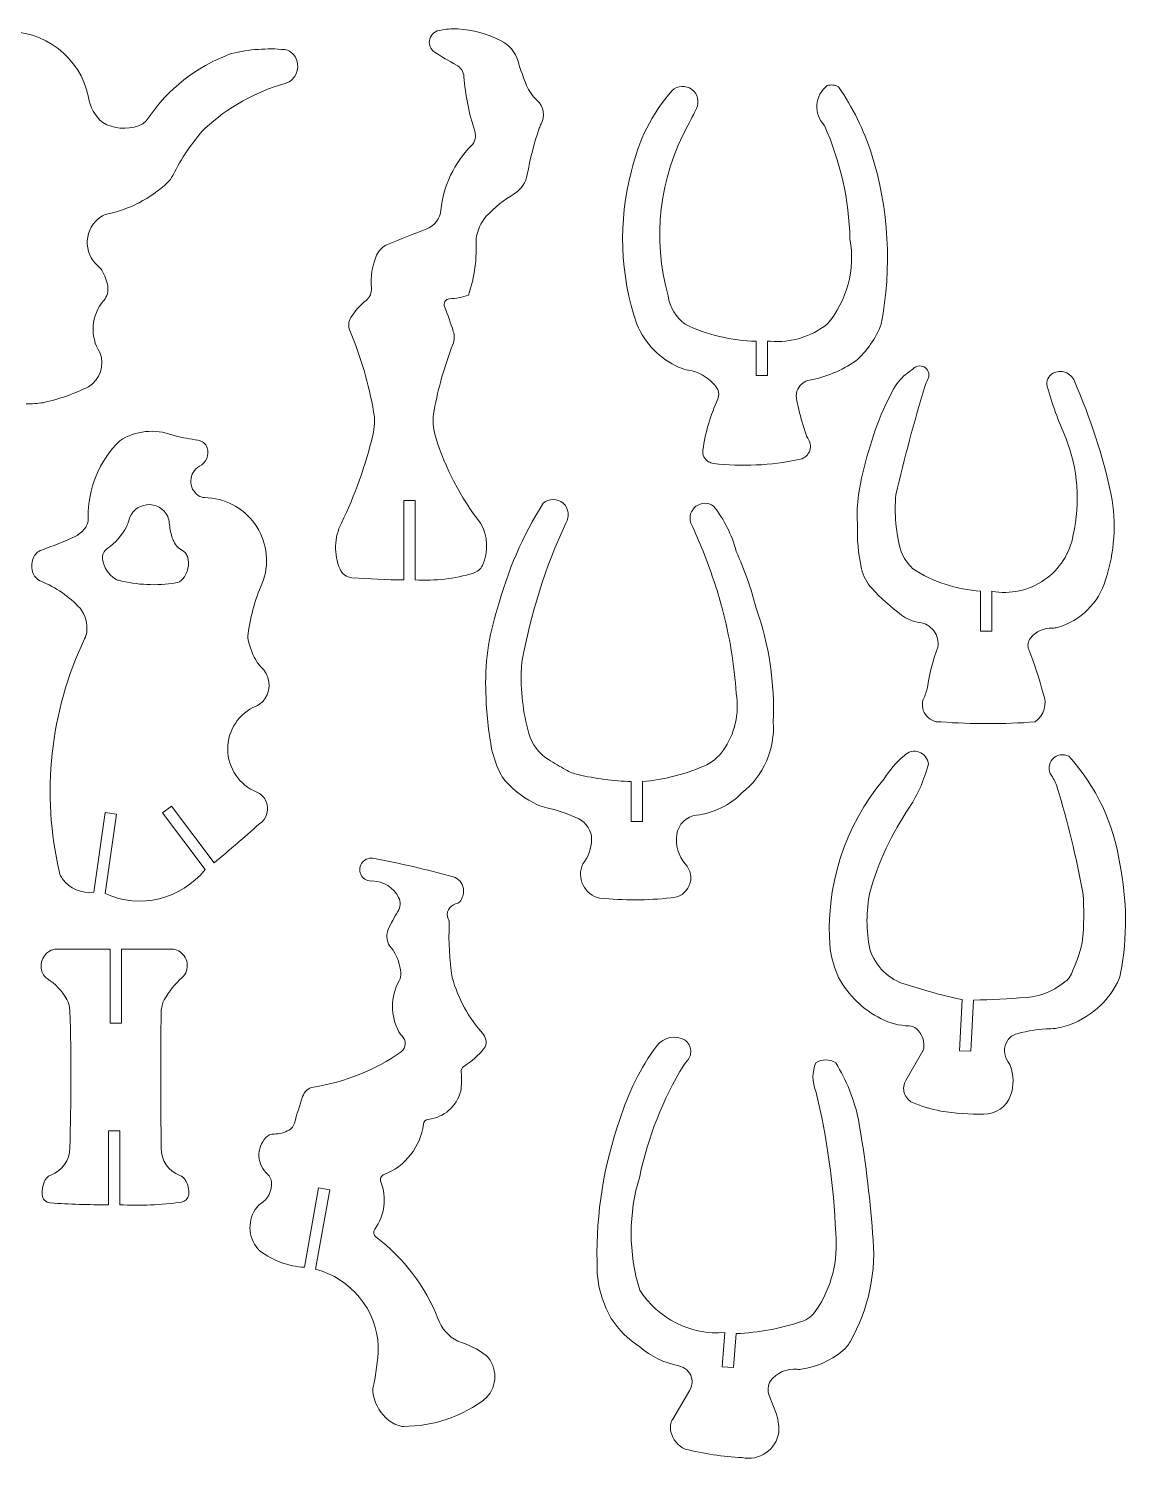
# Model space of a CAD drawing. Header units: millimetres. Extents: x -138 to 135, y -114 to 76.
# Drawn here: x -1.3 to 134.7, y -108.5 to 68.6 of the extents above; entities that cross this region are included whole.
import ezdxf

# ---------------------------------------------------------------- set-up
doc = ezdxf.new("R2010")
doc.units = ezdxf.units.MM
doc.header["$MEASUREMENT"] = 0
doc.layers.add('Capa 1', color=7, linetype='Continuous')

msp = doc.modelspace()

# ---------------------------------------------------------------- linework, layer by layer
at = {"layer": 'Capa 1', "color": 250, "lineweight": 9}
for points in [[(6.1437, 60.1394), (5.1178, 65.0766), (0.6301, 68.5172), (-4.4041, 68.2261)], [(49.5323, 68.3782), (48.8988, 68.2552), (48.4134, 67.7434), (48.3241, 67.1044)], [(51.8509, 68.5777), (51.0728, 68.6069), (50.294, 68.5399), (49.5323, 68.3782)], [(57.1233, 67.1494), (55.4752, 67.9632), (53.6844, 68.4484), (51.8509, 68.5777)], [(30.4375, 66.008), (28.2348, 66.2127), (26.0133, 66.0475), (23.8651, 65.5191)], [(31.1798, 65.7107), (30.9663, 65.8796), (30.7085, 65.9828), (30.4375, 66.008)], [(31.6308, 62.6412), (32.3164, 63.6225), (32.1187, 64.9681), (31.1798, 65.7107)], [(48.3241, 67.1044), (48.2498, 66.5734), (48.4839, 66.0464), (48.9277, 65.7455)], [(48.9277, 65.7455), (49.8114, 65.1465), (50.7277, 64.5971), (51.6725, 64.1)], [(59.2996, 64.5677), (58.9652, 65.6937), (58.1765, 66.6293), (57.1233, 67.1494)], [(23.5871, 65.433), (19.4972, 63.8961), (15.9838, 61.1299), (13.53, 57.5148)], [(23.865, 65.5191), (23.7708, 65.4959), (23.678, 65.4671), (23.5871, 65.433)], [(52.6074, 62.6702), (52.5639, 63.2764), (52.2103, 63.8171), (51.6725, 64.1)], [(59.2996, 64.5677), (59.6008, 63.5539), (59.9535, 62.5561), (60.3564, 61.5782)], [(30.4796, 61.8206), (30.9463, 61.9536), (31.3529, 62.2434), (31.6308, 62.6412)], [(52.6074, 62.6702), (52.7726, 60.3719), (53.2211, 58.1027), (53.9429, 55.9143)], [(30.4796, 61.8206), (26.786, 60.7682), (23.3891, 58.8682), (20.559, 56.2719)], [(60.3564, 61.5782), (60.6502, 60.8652), (61.0968, 60.2253), (61.6646, 59.7036)], [(78.3692, 60.9401), (75.8883, 58.0978), (74.16, 54.6788), (73.3422, 50.9958)], [(98.9645, 61.4052), (98.5376, 61.6518), (98.0254, 61.703), (97.5581, 61.5458)], [(103.043, 53.1076), (102.0908, 56.0557), (100.7171, 58.8505), (98.9645, 61.4052)], [(6.1437, 60.1394), (6.3271, 58.9066), (6.9518, 57.7822), (7.9016, 56.9751)], [(62.1568, 56.8082), (62.6725, 57.7726), (62.47, 58.9638), (61.6646, 59.7036)], [(80.33, 56.6235), (80.6885, 57.3232), (81.0401, 58.0264), (81.3848, 58.7331)], [(7.9016, 56.9751), (9.2474, 56.1987), (10.8669, 56.0548), (12.3284, 56.5818)], [(12.3284, 56.5818), (12.8174, 56.7581), (13.238, 57.0847), (13.53, 57.5148)], [(62.1568, 56.8082), (62.0677, 56.6416), (61.9922, 56.468), (61.9309, 56.2892)], [(20.559, 56.2719), (18.9569, 54.5242), (17.6137, 52.5558), (16.5704, 50.4267)], [(53.525, 54.1293), (53.9881, 54.5989), (54.1494, 55.2881), (53.9429, 55.9143)], [(61.9309, 56.2892), (61.2877, 54.4103), (60.7904, 52.4846), (60.4436, 50.5292)], [(80.33, 56.6235), (76.7698, 50.1881), (75.8857, 42.61), (77.8688, 35.5279)], [(100.3709, 42.5597), (100.2641, 47.4117), (99.1882, 52.1934), (97.2065, 56.6235)], [(53.525, 54.1293), (51.3985, 51.973), (50.0671, 49.1586), (49.7487, 46.1469)], [(104.2384, 32.0119), (105.6037, 39.0336), (105.1928, 46.2851), (103.043, 53.1076)], [(15.8824, 49.5007), (16.1665, 49.7646), (16.3998, 50.0785), (16.5704, 50.4267)], [(58.8761, 48.1813), (59.7036, 48.7106), (60.272, 49.5619), (60.4436, 50.5292)], [(73.3422, 50.9958), (71.6787, 44.742), (71.9081, 38.1353), (74.0013, 32.0119)], [(8.4225, 45.6384), (11.2137, 46.2245), (13.7926, 47.5597), (15.8824, 49.5007)], [(58.8761, 48.1813), (57.5794, 47.4157), (56.3978, 46.47), (55.3668, 45.3725)], [(47.9933, 43.8299), (48.9631, 44.2166), (49.6389, 45.1087), (49.7487, 46.1469)], [(8.4225, 45.6384), (8.1585, 45.583), (7.9076, 45.4774), (7.6833, 45.3274)], [(55.3668, 45.3725), (54.6936, 44.5696), (54.2555, 43.5961), (54.1011, 42.5597)], [(47.9933, 43.8299), (46.3786, 43.1861), (44.7651, 42.5392), (43.1527, 41.8894)], [(53.162, 35.617), (53.9108, 37.8512), (54.2294, 40.207), (54.1011, 42.5597)], [(97.5581, 32.0119), (100.0239, 34.9314), (101.0556, 38.8002), (100.3709, 42.5597)], [(43.1527, 41.8894), (42.541, 41.6429), (42.0512, 41.1649), (41.7899, 40.5592)], [(7.7815, 38.6904), (7.6629, 38.8868), (7.5131, 39.0626), (7.338, 39.2108)], [(41.7899, 40.5592), (41.2383, 39.2807), (41.0188, 37.8836), (41.1516, 36.4975)], [(8.5222, 36.7107), (8.3998, 37.4107), (8.1486, 38.082), (7.7815, 38.6904)], [(8.0367, 34.9639), (8.4532, 35.4434), (8.6316, 36.085), (8.5222, 36.7107)], [(40.5, 34.9572), (40.9631, 35.3278), (41.2082, 35.907), (41.1516, 36.4975)], [(50.8077, 35.1575), (51.6094, 35.2048), (52.4013, 35.3593), (53.162, 35.617)], [(77.8688, 35.5279), (78.0805, 34.1234), (78.8388, 32.8596), (79.9784, 32.0119)], [(8.0367, 34.9639), (6.4629, 33.1524), (6.2651, 30.5226), (7.55, 28.496)], [(40.5, 34.9572), (39.761, 34.3659), (39.1241, 33.6572), (38.6149, 32.8594)], [(51.2899, 31.1324), (50.9715, 32.1672), (50.6072, 33.1874), (50.198, 34.1898)], [(38.6149, 32.8594), (38.3038, 32.3721), (38.2522, 31.7631), (38.4769, 31.2304)], [(74.0013, 32.0119), (74.999, 29.626), (76.8761, 27.7151), (79.2439, 26.6752)], [(79.9784, 32.0119), (82.7242, 30.6895), (85.7213, 29.9702), (88.7683, 29.9024)], [(90.5262, 29.9024), (93.0496, 29.719), (95.5523, 30.4698), (97.5581, 32.0119)], [(101.074, 27.4412), (102.488, 28.682), (103.5747, 30.2517), (104.2384, 32.0119)], [(41.4297, 21.1473), (40.833, 24.6099), (39.8422, 27.9929), (38.4769, 31.2304)], [(51.2318, 29.5176), (51.4324, 30.034), (51.4528, 30.6029), (51.2899, 31.1324)], [(6.1437, 24.2769), (7.5891, 25.1437), (8.1863, 26.9352), (7.55, 28.496)], [(51.2318, 29.5176), (50.2043, 26.8719), (49.4293, 24.1349), (48.9169, 21.3433)], [(88.7683, 25.6832), (88.7683, 25.6832), (88.7683, 29.9024), (88.7683, 29.9024)], [(90.5262, 29.9024), (90.5262, 29.9024), (90.1746, 29.9024), (90.1746, 29.9024)], [(90.1746, 29.9024), (90.1746, 29.9024), (90.1746, 25.6832), (90.1746, 25.6832)], [(79.2439, 26.6752), (79.6087, 26.515), (79.9916, 26.3997), (80.3843, 26.3318)], [(95.3884, 25.0925), (97.4203, 25.4915), (99.3529, 26.2899), (101.074, 27.4412)], [(107.7334, 26.1481), (107.9211, 26.2773), (108.1008, 26.4179), (108.2715, 26.569)], [(83.4943, 24.6284), (82.6753, 25.5255), (81.5812, 26.1247), (80.3843, 26.3318)], [(90.1746, 25.6832), (90.1746, 25.6832), (88.7683, 25.6832), (88.7683, 25.6832)], [(95.3884, 25.0925), (94.7538, 24.9678), (94.2115, 24.559), (93.9169, 23.9833)], [(107.7334, 26.1481), (107.0538, 25.6801), (106.4689, 25.0878), (106.0097, 24.4022)], [(110.0227, 25.2138), (109.8749, 24.9235), (109.7525, 24.6208), (109.6571, 24.3093)], [(125.4848, 25.9405), (124.9128, 25.6297), (124.6289, 24.967), (124.7984, 24.3385)], [(132.7175, 10.9163), (131.6642, 15.7442), (130.1331, 20.4553), (128.1468, 24.98)], [(0.5433, 22.3068), (2.4803, 22.7437), (4.3597, 23.4048), (6.1437, 24.2769)], [(84.0123, 23.9214), (83.8907, 24.1905), (83.7143, 24.4313), (83.4943, 24.6284)], [(84.0139, 22.7664), (84.1788, 23.1339), (84.1782, 23.5544), (84.0123, 23.9214)], [(93.9169, 23.9833), (93.7414, 23.6402), (93.6835, 23.249), (93.752, 22.8699)], [(106.0097, 24.4022), (105.4642, 23.4482), (104.9666, 22.4676), (104.5187, 21.4641)], [(109.6571, 24.3093), (108.3031, 19.8886), (107.1055, 15.4215), (106.0667, 10.9163)], [(124.7984, 24.3385), (125.3888, 22.1499), (126.1558, 20.0127), (127.092, 17.9482)], [(-1.5914, 22.1673), (-0.877, 22.1432), (-0.1619, 22.19), (0.5433, 22.3068)], [(48.9169, 21.3433), (48.7128, 20.231), (48.7799, 19.0858), (49.1126, 18.005)], [(84.0139, 22.7664), (83.1089, 20.7496), (82.4874, 18.6173), (82.1671, 16.4301)], [(93.752, 22.8699), (93.8371, 22.399), (93.9339, 21.9302), (94.0422, 21.4641)], [(94.0422, 21.4641), (94.2891, 20.4011), (94.5957, 19.3528), (94.9606, 18.3243)], [(104.5187, 21.4641), (103.0762, 18.0821), (102.038, 14.5417), (101.4256, 10.9163)], [(41.3355, 18.303), (41.5605, 19.2347), (41.5925, 20.2027), (41.4297, 21.1473)], [(16.5562, 18.2829), (14.3903, 19.1135), (11.9577, 18.8585), (10.0112, 17.5966)], [(16.5562, 18.2829), (16.6541, 18.2453), (16.7547, 18.2151), (16.8571, 18.1925)], [(16.8571, 18.1925), (17.7941, 17.9858), (18.738, 17.8117), (19.6871, 17.6706)], [(37.4355, 7.4003), (39.1199, 10.8854), (40.4273, 14.5403), (41.3355, 18.303)], [(49.1126, 18.005), (50.2965, 14.1594), (52.1782, 10.5646), (54.6636, 7.4003)], [(94.9606, 18.3243), (95.0304, 18.1276), (95.1219, 17.9392), (95.2333, 17.7627)], [(128.0098, 5.9297), (128.9013, 9.9383), (128.5819, 14.1214), (127.092, 17.9482)], [(10.0112, 17.5966), (7.4438, 15.0998), (6.031, 11.6474), (6.1114, 8.067)], [(20.8132, 16.728), (20.6447, 17.2288), (20.2097, 17.5929), (19.6871, 17.6706)], [(19.8558, 14.4322), (20.7056, 14.8491), (21.115, 15.8309), (20.8132, 16.728)], [(82.1671, 16.4301), (82.0822, 15.8508), (82.3652, 15.2795), (82.8774, 14.9959)], [(82.8774, 14.9959), (83.0691, 14.8898), (83.2779, 14.818), (83.4943, 14.7838)], [(83.4943, 14.7838), (87.0133, 14.3634), (90.5776, 14.5297), (94.0422, 15.276)], [(19.7263, 10.8141), (19.9542, 10.6566), (20.2236, 10.5699), (20.5007, 10.565)], [(101.4256, 10.9163), (101.2685, 9.7512), (101.2305, 8.5731), (101.3123, 7.4003)], [(106.0667, 10.9163), (105.8467, 8.5533), (106.0612, 6.1701), (106.6995, 3.8844)], [(132.0143, 0.3685), (133.1235, 3.771), (133.3652, 7.3966), (132.7175, 10.9163)], [(46.577, 10.2131), (46.577, 10.2131), (45.1706, 10.2131), (45.1706, 10.2131)], [(45.1706, 10.2131), (45.1706, 10.2131), (45.1706, 0.3685), (45.1706, 0.3685)], [(46.577, 0.3685), (46.577, 0.3685), (46.577, 10.2131), (46.577, 10.2131)], [(62.3987, 9.8615), (59.8815, 5.832), (57.9851, 1.4465), (56.7732, -3.1475)], [(86.3071, 3.8844), (85.7702, 5.9345), (84.8123, 7.8503), (83.4943, 9.5099)], [(5.5553, 6.5918), (5.9244, 6.9932), (6.1237, 7.5219), (6.1114, 8.067)], [(10.845, 6.9518), (10.9661, 7.1789), (11.0554, 7.4217), (11.1105, 7.6732)], [(16.1344, 7.4003), (16.1233, 7.6817), (16.056, 7.958), (15.9365, 8.2129)], [(16.1344, 7.4003), (16.1916, 6.8279), (16.3005, 6.2617), (16.4599, 5.7089)], [(37.4355, 7.4003), (36.5382, 5.6187), (36.476, 3.5312), (37.2656, 1.6994)], [(54.8836, 2.1626), (55.6524, 3.8432), (55.5706, 5.7902), (54.6636, 7.4003)], [(65.2115, 7.4003), (62.664, 1.9157), (60.8406, -3.8769), (59.7872, -9.8318)], [(83.4943, 0.3685), (82.6983, 2.7666), (81.759, 5.1148), (80.6816, 7.4003)], [(101.3123, 7.4003), (101.2224, 5.4953), (101.3917, 3.5868), (101.8155, 1.7273)], [(0.3334, 4.0657), (1.7107, 4.5552), (3.068, 5.0993), (4.402, 5.6968)], [(4.402, 5.6968), (4.8338, 5.9286), (5.2236, 6.2311), (5.5553, 6.5918)], [(8.4664, 4.2496), (9.4584, 4.9533), (10.2728, 5.8785), (10.845, 6.9518)], [(16.4599, 5.7089), (16.5164, 5.5128), (16.594, 5.3235), (16.6915, 5.1443)], [(0.3334, 4.0657), (-0.1511, 3.8935), (-0.5359, 3.5179), (-0.7197, 3.0377)], [(8.4664, 4.2496), (8.0435, 3.9496), (7.82, 3.4413), (7.8848, 2.9269)], [(16.6915, 5.1443), (16.9345, 4.6147), (17.3537, 4.1858), (17.8776, 3.9307)], [(18.1024, 3.7577), (18.04, 3.83), (17.9635, 3.8889), (17.8776, 3.9307)], [(18.3778, 3.2644), (18.3203, 3.4458), (18.2266, 3.6136), (18.1024, 3.7577)], [(88.7683, -3.1475), (88.1584, -0.7351), (87.3347, 1.6182), (86.3071, 3.8844)], [(106.6995, 3.8844), (107.0391, 3.1031), (107.5153, 2.3888), (108.1059, 1.7748)], [(-0.7197, 3.0377), (-0.9518, 2.4314), (-0.9438, 1.7594), (-0.6974, 1.1588)], [(7.8848, 2.9269), (8.0117, 1.9192), (8.5871, 1.0228), (9.4504, 0.4879)], [(17.7727, 0.4428), (18.4589, 1.2103), (18.6889, 2.2831), (18.3778, 3.2644)], [(53.7904, 1.2102), (54.2749, 1.3556), (54.6732, 1.7026), (54.8836, 2.1626)], [(108.1059, 1.7748), (110.6304, 0.1324), (113.5379, -0.827), (116.5442, -1.0095)], [(-0.6974, 1.1588), (-0.5169, 0.7188), (-0.1658, 0.3708), (0.2757, 0.1941)], [(5.0889, -3.1475), (3.7581, -1.6836), (2.1124, -0.5411), (0.2757, 0.1941)], [(9.4504, 0.4879), (9.5726, 0.4122), (9.7057, 0.3557), (9.845, 0.3203)], [(9.845, 0.3203), (12.1642, -0.2686), (14.5788, -0.3807), (16.9426, -0.0092)], [(16.9426, -0.0092), (17.2632, 0.0412), (17.5565, 0.2009), (17.7727, 0.4428)], [(27.8019, 0.3685), (26.8489, -1.7587), (26.2015, -4.01), (25.8787, -6.3184)], [(37.2656, 1.6994), (37.5244, 1.099), (38.0949, 0.6918), (38.7467, 0.6423)], [(38.7467, 0.6423), (40.8844, 0.4798), (43.0269, 0.3885), (45.1706, 0.3685)], [(46.577, 0.3685), (49.0122, 0.2239), (51.4539, 0.5088), (53.7904, 1.2102)], [(84.5491, -3.1475), (84.2491, -1.9606), (83.8971, -0.7875), (83.4943, 0.3685)], [(101.8155, 1.7273), (102.0184, 0.8372), (102.4489, 0.015), (103.0648, -0.6589)], [(126.0593, -5.5093), (128.911, -4.6839), (131.1517, -2.4722), (132.0143, 0.3685)], [(103.0648, -0.6589), (104.182, -1.8811), (105.4143, -2.9927), (106.7448, -3.9783)], [(116.5442, -1.0095), (116.5442, -1.0095), (116.5442, -5.9602), (116.5442, -5.9602)], [(117.9505, -5.9602), (117.9505, -5.9602), (117.9505, -1.0379), (117.9505, -1.0379)], [(5.9123, -6.0924), (6.0524, -5.0394), (5.7548, -3.9751), (5.0889, -3.1475)], [(56.7732, -3.1475), (55.6396, -6.543), (55.149, -10.12), (55.3264, -13.6953)], [(86.3071, -13.6953), (86.0664, -10.1305), (85.4776, -6.5977), (84.5491, -3.1475)], [(90.8778, -17.2112), (91.083, -12.4314), (90.3668, -7.6567), (88.7683, -3.1475)], [(106.7448, -3.9783), (107.404, -4.4667), (108.1748, -4.7826), (108.9871, -4.8972)], [(5.6635, -6.9309), (1.3727, -15.9396), (0.2734, -26.1398), (2.5464, -35.8558)], [(5.6635, -6.9309), (5.7897, -6.6661), (5.8736, -6.3832), (5.9123, -6.0924)], [(25.8787, -6.3184), (25.8451, -6.5584), (25.8532, -6.8023), (25.9025, -7.0396)], [(25.9025, -7.0396), (26.1103, -8.0402), (26.4932, -8.9964), (27.0333, -9.864)], [(116.5442, -5.9602), (116.5442, -5.9602), (117.9505, -5.9602), (117.9505, -5.9602)], [(122.7229, -6.8355), (122.4014, -7.2306), (122.3186, -7.7686), (122.5064, -8.242)], [(125.4218, -5.5919), (124.3783, -5.5667), (123.3818, -6.0259), (122.7229, -6.8355)], [(125.4218, -5.5919), (125.6373, -5.5971), (125.8523, -5.5693), (126.0593, -5.5093)], [(111.2569, -7.9555), (110.6754, -9.4972), (110.2532, -11.0943), (109.9969, -12.722)], [(124.2792, -13.6953), (123.8043, -11.8418), (123.2122, -10.0204), (122.5064, -8.242)], [(27.0333, -9.864), (27.1434, -10.0408), (27.279, -10.2003), (27.4359, -10.3373)], [(27.9569, -14.3538), (28.8213, -13.0752), (28.5979, -11.353), (27.4359, -10.3373)], [(59.7067, -10.5622), (59.5857, -13.2858), (59.904, -16.011), (60.6493, -18.6335)], [(59.7872, -9.8318), (59.7445, -10.0733), (59.7176, -10.3172), (59.7067, -10.5622)], [(55.3264, -13.6953), (55.3712, -16.0563), (55.62, -18.409), (56.07, -20.7272)], [(84.6775, -20.7603), (86.1284, -18.7111), (86.7138, -16.173), (86.3071, -13.6953)], [(109.5437, -14.1798), (109.7647, -13.7184), (109.9174, -13.2273), (109.9969, -12.722)], [(123.2967, -17.2112), (124.4276, -16.4284), (124.8405, -14.951), (124.2792, -13.6953)], [(26.8815, -15.24), (27.3179, -15.0544), (27.6913, -14.7466), (27.9569, -14.3538)], [(87.0103, -26.0011), (89.6794, -23.8954), (91.1286, -20.6017), (90.8778, -17.2112)], [(111.6219, -17.2112), (115.5085, -17.4902), (119.4101, -17.4902), (123.2967, -17.2112)], [(60.6493, -18.6335), (61.0283, -19.9669), (61.8862, -21.1135), (63.0586, -21.8532)], [(56.07, -20.7272), (56.3216, -21.7769), (56.7021, -22.7914), (57.203, -23.7476)], [(82.295, -22.6833), (83.2517, -22.2749), (84.0764, -21.6092), (84.6775, -20.7603)], [(63.0586, -21.8532), (63.7634, -22.2979), (64.4779, -22.7269), (65.2017, -23.1399)], [(74.7045, -24.5947), (77.3191, -24.359), (79.8805, -23.714), (82.295, -22.6833)], [(107.0845, -21.3903), (106.1084, -22.2044), (105.2666, -23.1672), (104.59, -24.2431)], [(107.7543, -27.7591), (108.8076, -26.1223), (109.5917, -24.3272), (110.0766, -22.4421)], [(133.7723, -34.7909), (133.0492, -29.8142), (130.8439, -25.1707), (127.4436, -21.4655)], [(57.203, -23.7476), (57.3788, -24.0832), (57.599, -24.3935), (57.8576, -24.6703)], [(57.8576, -24.6703), (58.948, -25.8373), (60.2523, -26.7839), (61.6998, -27.4588)], [(65.2017, -23.1399), (65.6815, -23.4137), (66.1991, -23.6154), (66.7378, -23.7384)], [(66.7378, -23.7384), (68.8926, -24.2303), (71.0892, -24.517), (73.2981, -24.5947)], [(73.2981, -29.517), (73.2981, -29.517), (73.2981, -24.5947), (73.2981, -24.5947)], [(74.7045, -24.5947), (74.7045, -24.5947), (74.7045, -29.517), (74.7045, -29.517)], [(104.59, -24.2431), (99.6704, -30.12), (97.2696, -37.7013), (97.9097, -45.3388)], [(126.022, -25.3216), (125.8619, -24.7995), (125.6218, -24.3055), (125.31, -23.8571)], [(28.0517, -26.8956), (27.8217, -26.4434), (27.4363, -26.0892), (26.9663, -25.898)], [(81.3874, -28.7485), (83.5173, -28.4909), (85.4982, -27.523), (87.0103, -26.0011)], [(129.2016, -38.3069), (128.391, -33.9212), (127.3294, -29.5856), (126.022, -25.3216)], [(15.2851, -28.4622), (15.2851, -28.4622), (16.4102, -27.6184), (16.4102, -27.6184)], [(16.4102, -27.6184), (16.4102, -27.6184), (21.6841, -34.6503), (21.6841, -34.6503)], [(27.2393, -29.8686), (28.2354, -29.2348), (28.587, -27.9479), (28.0517, -26.8956)], [(61.6998, -27.4588), (62.077, -27.6347), (62.4726, -27.7681), (62.8792, -27.8567)], [(66.8155, -29.221), (65.5623, -28.6115), (64.2409, -28.1535), (62.8792, -27.8567)], [(107.7543, -27.7591), (105.5606, -30.9895), (103.8988, -34.5506), (102.832, -38.3069)], [(6.8081, -38.2638), (6.8081, -38.2638), (8.2145, -28.4192), (8.2145, -28.4192)], [(9.6068, -28.618), (9.6068, -28.618), (8.2004, -38.4627), (8.2004, -38.4627)], [(8.2145, -28.4192), (8.2145, -28.4192), (9.6068, -28.618), (9.6068, -28.618)], [(20.559, -35.4941), (20.559, -35.4941), (15.2851, -28.4622), (15.2851, -28.4622)], [(21.6841, -34.6503), (23.5712, -33.0979), (25.4234, -31.5037), (27.2393, -29.8686)], [(68.3978, -31.7668), (68.4042, -30.6845), (67.7888, -29.6945), (66.8155, -29.221)], [(74.7045, -29.517), (74.7045, -29.517), (73.2981, -29.517), (73.2981, -29.517)], [(81.3874, -28.7485), (80.1242, -28.9012), (79.1208, -29.883), (78.9406, -31.1426)], [(67.321, -34.7909), (68.0118, -33.9338), (68.3914, -32.8677), (68.3978, -31.7668)], [(78.9406, -31.1426), (78.7535, -32.4508), (79.1307, -33.777), (79.9784, -34.7909)], [(51.2712, -36.3859), (47.9846, -35.4709), (44.6585, -34.7041), (41.3031, -34.0877)], [(133.8779, -48.3099), (134.7087, -43.8384), (134.6729, -39.2489), (133.7723, -34.7909)], [(2.5464, -35.8558), (2.6102, -36.1283), (2.7275, -36.3855), (2.8917, -36.6122)], [(2.8917, -36.6122), (3.7874, -37.8496), (5.2969, -38.4861), (6.8081, -38.2638)], [(8.2004, -38.4627), (12.5139, -40.4177), (17.6041, -39.195), (20.559, -35.4941)], [(44.523, -38.9406), (43.9042, -37.7223), (42.6689, -36.9397), (41.3031, -36.9005)], [(52.5393, -37.8264), (52.4391, -37.1375), (51.9418, -36.5726), (51.2712, -36.3859)], [(44.4315, -40.6919), (44.7717, -40.1661), (44.8066, -39.499), (44.523, -38.9406)], [(52.2058, -39.3053), (52.4958, -38.8704), (52.6146, -38.3436), (52.5393, -37.8264)], [(102.832, -38.3069), (102.3632, -40.6274), (102.3632, -43.0182), (102.832, -45.3388)], [(129.1323, -44.5015), (129.355, -42.4437), (129.3782, -40.3691), (129.2016, -38.3069)], [(44.4315, -40.6919), (43.9747, -41.3976), (43.5748, -42.1384), (43.2354, -42.9074)], [(51.5671, -39.7476), (51.8285, -39.6868), (52.057, -39.5287), (52.2058, -39.3053)], [(69.4306, -39.0101), (72.3565, -39.3236), (75.3081, -39.3133), (78.2317, -38.9793)], [(50.7789, -42.2128), (50.7872, -41.9963), (50.7455, -41.7807), (50.6568, -41.583)], [(50.7789, -42.2128), (50.6929, -44.4334), (50.8164, -46.6572), (51.1477, -48.8547)], [(43.2354, -42.9074), (42.8888, -43.693), (43.0528, -44.6102), (43.6502, -45.2269)], [(1.3055, -45.5869), (0.2947, -46.1899), (-0.0392, -47.4962), (0.5584, -48.5102)], [(2.2061, -45.3388), (1.889, -45.3388), (1.5778, -45.4245), (1.3055, -45.5869)], [(2.6277, -45.3388), (2.6277, -45.3388), (2.2061, -45.3388), (2.2061, -45.3388)], [(8.8158, -45.3388), (6.7537, -45.3162), (4.6914, -45.3162), (2.6292, -45.3387)], [(8.8158, -54.4802), (8.8158, -54.4802), (8.8158, -45.3388), (8.8158, -45.3388)], [(10.2222, -45.3388), (10.2222, -45.3388), (10.2222, -54.4802), (10.2222, -54.4802)], [(16.4542, -45.336), (14.3774, -45.3129), (12.3004, -45.3138), (10.2236, -45.3387)], [(17.2588, -45.5411), (17.0108, -45.4094), (16.7349, -45.3391), (16.4542, -45.336)], [(43.8898, -45.537), (43.8217, -45.425), (43.7414, -45.321), (43.6502, -45.2269)], [(44.7894, -48.2404), (44.6969, -47.283), (44.3894, -46.3589), (43.8898, -45.537)], [(97.9097, -45.3388), (98.1234, -46.5478), (98.4774, -47.7277), (98.9645, -48.8547)], [(102.832, -45.3388), (103.507, -47.4594), (105.1921, -49.1057), (107.3278, -49.7312)], [(127.5131, -48.9002), (128.2321, -47.5063), (128.776, -46.0289), (129.1323, -44.5015)], [(0.5584, -48.5102), (0.6732, -48.7051), (0.8333, -48.8693), (1.0251, -48.9891)], [(3.4536, -51.5613), (2.8781, -50.5098), (2.0418, -49.624), (1.0251, -48.9891)], [(17.7463, -48.8547), (16.844, -49.6294), (16.0897, -50.5614), (15.52, -51.6054)], [(44.581, -49.2548), (43.502, -51.2224), (43.4909, -53.6022), (44.5516, -55.5798)], [(44.581, -49.2548), (44.7507, -48.9452), (44.8234, -48.5918), (44.7894, -48.2404)], [(51.1477, -48.8547), (51.8776, -51.4654), (53.2013, -53.8721), (55.0152, -55.8866)], [(98.9645, -48.8547), (100.163, -51.0429), (101.9944, -52.8181), (104.2188, -53.9478)], [(122.1697, -51.3158), (124.1792, -51.1629), (126.0708, -50.3078), (127.5131, -48.9002)], [(126.4272, -55.0309), (129.48, -54.2908), (132.058, -52.2559), (133.4871, -49.4585)], [(133.4871, -49.4585), (133.672, -49.0964), (133.8037, -48.7096), (133.8779, -48.3099)], [(110.1609, -50.5609), (110.1609, -50.5609), (107.3278, -49.7312), (107.3278, -49.7312)], [(110.1609, -50.5609), (111.5165, -50.9579), (112.8887, -51.2959), (114.2736, -51.5739)], [(115.6778, -51.6519), (117.8445, -51.6), (120.0093, -51.4879), (122.1697, -51.3158)], [(3.8406, -52.9853), (3.8256, -52.4868), (3.693, -51.9988), (3.4536, -51.5613)], [(3.8232, -69.9503), (4.0047, -64.2969), (4.0105, -58.6391), (3.8406, -52.9853)], [(15.1337, -53.0746), (15.0509, -58.6996), (15.0545, -64.3255), (15.1445, -69.9503)], [(15.52, -51.6054), (15.2738, -52.0565), (15.1412, -52.5608), (15.1337, -53.0746)], [(113.922, -57.9026), (113.922, -57.9026), (114.2736, -51.5739), (114.2736, -51.5739)], [(115.6778, -51.6519), (115.6778, -51.6519), (115.3262, -57.9806), (115.3262, -57.9806)], [(10.2222, -54.4802), (10.2222, -54.4802), (8.8158, -54.4802), (8.8158, -54.4802)], [(104.2188, -53.9478), (105.2934, -54.5065), (106.4824, -54.8099), (107.6933, -54.8343)], [(108.6156, -55.2039), (108.3634, -54.9726), (108.0355, -54.8412), (107.6933, -54.8343)], [(44.5516, -55.5798), (44.6435, -55.7513), (44.7633, -55.9062), (44.906, -56.0385)], [(55.3492, -56.7837), (55.3023, -56.4645), (55.1885, -56.1588), (55.0152, -55.8866)], [(79.9784, -56.5898), (78.7934, -55.925), (77.3007, -56.2235), (76.4625, -57.2929)], [(109.5324, -57.3946), (109.5621, -56.5654), (109.2271, -55.7648), (108.6156, -55.2039)], [(119.8637, -56.6679), (119.3406, -57.4551), (119.3676, -58.4859), (119.9313, -59.2447)], [(121.0595, -55.8019), (120.5696, -55.9371), (120.145, -56.2447), (119.8637, -56.6679)], [(125.2313, -55.1878), (123.8208, -55.2204), (122.4196, -55.4266), (121.0595, -55.8019)], [(125.2313, -55.1878), (125.6344, -55.1786), (126.0353, -55.1259), (126.4272, -55.0309)], [(33.9651, -62.4053), (37.8744, -61.7987), (41.5934, -60.307), (44.8382, -58.044)], [(52.5817, -59.8733), (53.5439, -59.2559), (54.4019, -58.4896), (55.1236, -57.6031)], [(55.1236, -57.6031), (55.3104, -57.3737), (55.3922, -57.0764), (55.3492, -56.7837)], [(76.4625, -57.2929), (74.4449, -60.067), (72.9005, -63.1559), (71.8917, -66.4344)], [(109.406, -57.9424), (109.406, -57.9424), (107.287, -61.5769), (107.287, -61.5769)], [(109.406, -57.9424), (109.4211, -57.9011), (109.4361, -57.8598), (109.4509, -57.8184)], [(109.4509, -57.8184), (109.4997, -57.6821), (109.5272, -57.5392), (109.5324, -57.3946)], [(115.3262, -57.9806), (115.3262, -57.9806), (113.922, -57.9026), (113.922, -57.9026)], [(52.5817, -59.8733), (52.3566, -60.0177), (52.2329, -60.2774), (52.2626, -60.5432)], [(79.8055, -59.6852), (77.2253, -63.9393), (75.3819, -68.5984), (74.3529, -73.4663)], [(80.1444, -59.2612), (80.0136, -59.3873), (79.8997, -59.5298), (79.8055, -59.6852)], [(96.1517, -59.4025), (95.6829, -60.5276), (95.6829, -61.7933), (96.1517, -62.9184)], [(98.6129, -59.4025), (97.8621, -58.9247), (96.9026, -58.9247), (96.1517, -59.4025)], [(101.4256, -66.4344), (100.8996, -63.946), (99.9481, -61.5672), (98.6129, -59.4025)], [(120.2043, -59.7388), (120.1359, -59.5626), (120.044, -59.3964), (119.9313, -59.2447)], [(120.2534, -63.4449), (120.6837, -62.2439), (120.6663, -60.928), (120.2043, -59.7388)], [(52.2025, -62.9184), (52.3307, -62.1331), (52.3509, -61.334), (52.2626, -60.5432)], [(32.6412, -63.5649), (32.2695, -64.66), (31.9304, -65.7659), (31.6242, -66.8811)], [(33.9651, -62.4053), (33.3481, -62.5272), (32.8433, -62.9694), (32.6412, -63.5649)], [(48.1965, -66.4028), (50.1224, -66.1783), (51.7132, -64.7947), (52.2025, -62.9184)], [(98.6129, -80.4981), (98.3676, -74.572), (97.5433, -68.6841), (96.1517, -62.9184)], [(116.9488, -65.7749), (118.4314, -65.7726), (119.7533, -64.8406), (120.2534, -63.4449)], [(108.1059, -64.3248), (109.2407, -64.7902), (110.4183, -65.1435), (111.6219, -65.3796)], [(111.6219, -65.3796), (113.385, -65.6454), (115.1657, -65.7775), (116.9488, -65.7749)], [(30.9606, -67.7328), (31.2863, -67.5485), (31.5251, -67.242), (31.6242, -66.8811)], [(42.7174, -73.2298), (45.3567, -72.2072), (47.2235, -69.8205), (47.5803, -67.0126)], [(48.1965, -66.4028), (47.8753, -66.4402), (47.6211, -66.6919), (47.5803, -67.0126)], [(71.8917, -66.4344), (69.9084, -72.0784), (68.9557, -78.033), (69.079, -84.0141)], [(103.1836, -80.4981), (102.8288, -75.7842), (102.2421, -71.0906), (101.4256, -66.4344)], [(8.6048, -76.9822), (8.6048, -76.9822), (8.6048, -67.8408), (8.6048, -67.8408)], [(8.6048, -67.8408), (8.6048, -67.8408), (10.0112, -67.8408), (10.0112, -67.8408)], [(10.0112, -67.8408), (10.0112, -67.8408), (10.0112, -76.9822), (10.0112, -76.9822)], [(29.1124, -68.2208), (28.723, -68.2213), (28.3512, -68.3833), (28.0857, -68.6681)], [(29.1124, -68.2208), (29.7602, -68.2199), (30.3968, -68.0518), (30.9606, -67.7328)], [(1.4838, -73.2969), (2.8833, -72.776), (3.8146, -71.4436), (3.8232, -69.9503)], [(15.1445, -69.9503), (15.1015, -71.4598), (16.0203, -72.8305), (17.4329, -73.3642)], [(0.6424, -74.1636), (0.473, -74.6635), (0.3927, -75.1891), (0.405, -75.7167)], [(1.4838, -73.2969), (1.0872, -73.4445), (0.7782, -73.7628), (0.6424, -74.1636)], [(18.106, -73.8998), (17.943, -73.6554), (17.7077, -73.4681), (17.4329, -73.3642)], [(18.5366, -75.7385), (18.6195, -75.0937), (18.4665, -74.4407), (18.106, -73.8998)], [(27.4331, -76.8686), (28.3499, -76.2827), (28.8692, -75.2393), (28.7838, -74.1547)], [(28.7838, -74.1547), (28.7551, -73.7899), (28.5853, -73.4507), (28.3106, -73.209)], [(41.579, -79.9983), (42.7981, -78.2954), (43.0753, -76.0922), (42.3161, -74.1404)], [(74.3529, -73.4663), (72.9465, -78.0487), (72.9465, -82.9476), (74.3529, -87.53)], [(0.405, -75.7167), (0.4177, -76.2613), (0.843, -76.7066), (1.3865, -76.7443)], [(17.6316, -76.6493), (18.1046, -76.5855), (18.4758, -76.2119), (18.5366, -75.7385)], [(32.8648, -84.7173), (32.8648, -84.7173), (34.6228, -74.8726), (34.6228, -74.8726)], [(36.0073, -75.1199), (36.0073, -75.1199), (34.2493, -84.9645), (34.2493, -84.9645)], [(34.6228, -74.8726), (34.6228, -74.8726), (36.0073, -75.1199), (36.0073, -75.1199)], [(1.3865, -76.7443), (3.7889, -76.9111), (6.1966, -76.9904), (8.6048, -76.9822)], [(10.0112, -76.9822), (12.5562, -77.1016), (15.1067, -76.9902), (17.6316, -76.6493)], [(26.9948, -77.2671), (25.7981, -78.7976), (25.8386, -80.9574), (27.0916, -82.4421)], [(27.4331, -76.8686), (27.2655, -76.9756), (27.1173, -77.1104), (26.9948, -77.2671)], [(41.579, -79.9983), (41.3573, -80.3081), (41.4226, -80.7382), (41.7263, -80.9682)], [(49.3897, -91.046), (47.8046, -87.0493), (45.154, -83.5637), (41.7263, -80.9682)], [(96.1714, -90.0773), (98.0878, -87.2713), (98.9524, -83.8791), (98.6129, -80.4981)], [(100.3821, -93.9509), (102.7147, -89.8756), (103.6955, -85.1658), (103.1836, -80.4981)], [(27.0916, -82.4421), (27.1789, -82.5454), (27.2778, -82.6384), (27.3863, -82.719)], [(27.3863, -82.719), (28.9795, -83.9033), (30.8833, -84.5977), (32.8648, -84.7173)], [(42.0027, -94.4838), (41.7816, -89.9552), (38.6395, -86.0974), (34.2493, -84.9645)], [(69.079, -84.0141), (68.9906, -86.4769), (69.6, -88.9145), (70.837, -91.046)], [(74.3529, -87.53), (76.6252, -91.1008), (80.6807, -93.1286), (84.9007, -92.8039)], [(94.3931, -91.4255), (95.1165, -91.1811), (95.7407, -90.7079), (96.1714, -90.0773)], [(49.3897, -91.046), (49.8113, -92.269), (50.6947, -93.2785), (51.8509, -93.8587)], [(70.837, -91.046), (71.7375, -92.4611), (72.9377, -93.6613), (74.3529, -94.5619)], [(86.3022, -92.9207), (89.0567, -92.8111), (91.7813, -92.3076), (94.3931, -91.4255)], [(55.3668, -95.6167), (54.2963, -94.8466), (53.1092, -94.2531), (51.8509, -93.8587)], [(84.5491, -97.0231), (84.5491, -97.0231), (84.9007, -92.8039), (84.9007, -92.8039)], [(86.3022, -92.9207), (86.3022, -92.9207), (85.9506, -97.1399), (85.9506, -97.1399)], [(41.3646, -99.5674), (41.7262, -97.9517), (41.9398, -96.3065), (42.003, -94.6521)], [(42.003, -94.6521), (42.0051, -94.596), (42.0051, -94.5399), (42.0027, -94.4838)], [(55.3668, -100.8906), (56.7786, -99.4161), (56.7786, -97.0912), (55.3668, -95.6167)], [(74.3529, -94.5619), (75.7384, -95.7426), (77.4001, -96.5536), (79.1832, -96.9195)], [(94.3404, -97.337), (96.1973, -97.0744), (97.9464, -96.3065), (99.3964, -95.1169)], [(99.3964, -95.1169), (99.7931, -94.7915), (100.1271, -94.3963), (100.3821, -93.9509)], [(80.769, -98.345), (80.5371, -97.618), (79.9307, -97.0729), (79.1832, -96.9195)], [(85.9506, -97.1399), (85.9506, -97.1399), (84.5491, -97.0231), (84.5491, -97.0231)], [(93.8305, -97.3468), (92.5544, -97.2163), (91.3024, -97.7597), (90.5262, -98.781)], [(93.8305, -97.3468), (94.0002, -97.3641), (94.1714, -97.3608), (94.3404, -97.337)], [(80.5416, -99.9419), (80.826, -99.4607), (80.9078, -98.8864), (80.769, -98.345)], [(90.5262, -98.781), (90.2017, -99.322), (90.1442, -99.9822), (90.3704, -100.571)], [(41.3646, -99.5674), (41.3196, -99.7682), (41.3103, -99.9754), (41.337, -100.1794)], [(41.337, -100.1794), (41.4931, -101.3723), (42.0398, -102.4799), (42.8916, -103.3293)], [(45.0949, -104.4101), (48.8175, -104.4272), (52.4369, -103.187), (55.3668, -100.8906)], [(80.5416, -99.9419), (80.5416, -99.9419), (78.4377, -103.502), (78.4377, -103.502)], [(91.2694, -102.9109), (91.2694, -102.9109), (90.3704, -100.571), (90.3704, -100.571)], [(42.8916, -103.3293), (43.3601, -103.7587), (43.9092, -104.0907), (44.5071, -104.3061)], [(44.5071, -104.3061), (44.6957, -104.374), (44.8945, -104.4092), (45.0949, -104.4101)], [(78.4377, -103.502), (78.1558, -103.979), (78.0728, -104.5477), (78.2068, -105.0853)], [(91.5417, -104.1593), (91.5148, -103.7318), (91.423, -103.3108), (91.2694, -102.9109)], [(91.581, -105.1097), (91.5747, -104.7927), (91.5616, -104.4758), (91.5417, -104.1593)], [(78.2068, -105.0853), (78.442, -106.0291), (79.094, -106.8145), (79.9784, -107.2193)], [(79.9784, -107.2193), (82.2824, -107.7993), (84.6375, -108.1526), (87.0103, -108.2741)]]:
    msp.add_open_spline(points, degree=3, dxfattribs=at)
for points, knots in [([(81.3848, 58.7331), (81.7779, 59.558), (81.5287, 60.546), (80.7912, 61.0857), (80.7912, 61.0857), (80.0537, 61.6255), (79.0366, 61.5643), (78.3692, 60.9401)], [0, 0, 0, 0, 0.33333333, 0.33333333, 0.33333333, 0.33333333, 1, 1, 1, 1]), ([(97.5581, 61.5458), (96.8131, 60.9693), (96.349, 60.1028), (96.2819, 59.1633), (96.2819, 59.1633), (96.2148, 58.2237), (96.5511, 57.3), (97.2065, 56.6235)], [0, 0, 0, 0, 0.33333333, 0.33333333, 0.33333333, 0.33333333, 1, 1, 1, 1]), ([(7.6833, 45.3274), (6.6824, 44.658), (6.0539, 43.5574), (5.986, 42.3552), (5.986, 42.3552), (5.9181, 41.153), (6.4187, 39.9886), (7.338, 39.2108)], [0, 0, 0, 0, 0.33333333, 0.33333333, 0.33333333, 0.33333333, 1, 1, 1, 1]), ([(50.8077, 35.1575), (50.5812, 35.1442), (50.375, 35.0224), (50.2541, 34.8304), (50.2541, 34.8304), (50.1331, 34.6384), (50.1123, 34.3999), (50.198, 34.1898)], [0, 0, 0, 0, 0.33333333, 0.33333333, 0.33333333, 0.33333333, 1, 1, 1, 1]), ([(110.0227, 25.2138), (110.2682, 25.6962), (110.1361, 26.2851), (109.7081, 26.6163), (109.7081, 26.6163), (109.28, 26.9476), (108.6768, 26.9277), (108.2715, 26.569)], [0, 0, 0, 0, 0.33333333, 0.33333333, 0.33333333, 0.33333333, 1, 1, 1, 1]), ([(128.1468, 24.98), (127.946, 25.4821), (127.5401, 25.8743), (127.0314, 26.0579), (127.0314, 26.0579), (126.5228, 26.2414), (125.9599, 26.1987), (125.4848, 25.9405)], [0, 0, 0, 0, 0.33333333, 0.33333333, 0.33333333, 0.33333333, 1, 1, 1, 1]), ([(94.0422, 15.276), (94.5986, 15.3398), (95.0832, 15.685), (95.3251, 16.1901), (95.3251, 16.1901), (95.5671, 16.6952), (95.5324, 17.2892), (95.2333, 17.7627)], [0, 0, 0, 0, 0.33333333, 0.33333333, 0.33333333, 0.33333333, 1, 1, 1, 1]), ([(19.8558, 14.4322), (19.2245, 14.0598), (18.8267, 13.3911), (18.8004, 12.6586), (18.8004, 12.6586), (18.7742, 11.9261), (19.1232, 11.2307), (19.7263, 10.8141)], [0, 0, 0, 0, 0.33333333, 0.33333333, 0.33333333, 0.33333333, 1, 1, 1, 1]), ([(15.9365, 8.2129), (15.4701, 9.2077), (14.4219, 9.7947), (13.3301, 9.6726), (13.3301, 9.6726), (12.2382, 9.5505), (11.3456, 8.7463), (11.1105, 7.6732)], [0, 0, 0, 0, 0.33333333, 0.33333333, 0.33333333, 0.33333333, 1, 1, 1, 1]), ([(27.8019, 0.3685), (28.556, 2.7216), (28.1525, 5.2927), (26.714, 7.3017), (26.714, 7.3017), (25.2754, 9.3108), (22.9712, 10.5209), (20.5007, 10.565)], [0, 0, 0, 0, 0.33333333, 0.33333333, 0.33333333, 0.33333333, 1, 1, 1, 1]), ([(65.2115, 7.4003), (65.7239, 8.1877), (65.5793, 9.232), (64.8724, 9.8507), (64.8724, 9.8507), (64.1654, 10.4693), (63.1111, 10.4739), (62.3987, 9.8615)], [0, 0, 0, 0, 0.33333333, 0.33333333, 0.33333333, 0.33333333, 1, 1, 1, 1]), ([(83.4943, 9.5099), (82.8398, 9.9736), (81.9607, 9.9617), (81.319, 9.4804), (81.319, 9.4804), (80.6773, 8.9991), (80.4197, 8.1586), (80.6816, 7.4004)], [0, 0, 0, 0, 0.33333333, 0.33333333, 0.33333333, 0.33333333, 1, 1, 1, 1]), ([(117.9505, -1.0379), (120.2088, -1.4507), (122.5385, -0.9481), (124.4256, 0.3591), (124.4256, 0.3591), (126.3128, 1.6662), (127.6023, 3.6705), (128.0098, 5.9297)], [0, 0, 0, 0, 0.33333333, 0.33333333, 0.33333333, 0.33333333, 1, 1, 1, 1]), ([(111.2569, -7.9555), (111.3664, -7.2482), (111.188, -6.5265), (110.7614, -5.9518), (110.7614, -5.9518), (110.3349, -5.3771), (109.6958, -4.9972), (108.9871, -4.8972)], [0, 0, 0, 0, 0.33333333, 0.33333333, 0.33333333, 0.33333333, 1, 1, 1, 1]), ([(26.8815, -15.24), (24.7363, -16.1527), (23.3507, -18.2661), (23.3693, -20.5973), (23.3693, -20.5973), (23.3878, -22.9285), (24.8069, -25.0196), (26.9663, -25.898)], [0, 0, 0, 0, 0.33333333, 0.33333333, 0.33333333, 0.33333333, 1, 1, 1, 1]), ([(109.5437, -14.1798), (109.2161, -14.8637), (109.2785, -15.6703), (109.7072, -16.2957), (109.7072, -16.2957), (110.136, -16.9211), (110.8659, -17.2702), (111.6219, -17.2112)], [0, 0, 0, 0, 0.33333333, 0.33333333, 0.33333333, 0.33333333, 1, 1, 1, 1]), ([(110.0766, -22.4421), (110.0262, -21.7559), (109.574, -21.1648), (108.9249, -20.9366), (108.9249, -20.9366), (108.2758, -20.7084), (107.5532, -20.8866), (107.0845, -21.3903)], [0, 0, 0, 0, 0.33333333, 0.33333333, 0.33333333, 0.33333333, 1, 1, 1, 1]), ([(127.4436, -21.4655), (126.7723, -21.1043), (125.9409, -21.2508), (125.4334, -21.8197), (125.4334, -21.8197), (124.9259, -22.3885), (124.8749, -23.2312), (125.31, -23.8571)], [0, 0, 0, 0, 0.33333333, 0.33333333, 0.33333333, 0.33333333, 1, 1, 1, 1]), ([(41.3031, -34.0877), (40.7587, -34.0197), (40.224, -34.2719), (39.9303, -34.7352), (39.9303, -34.7352), (39.6365, -35.1985), (39.6365, -35.7897), (39.9303, -36.253), (39.9303, -36.253), (40.224, -36.7163), (40.7587, -36.9685), (41.3031, -36.9005)], [0, 0, 0, 0, 0.25, 0.25, 0.25, 0.25, 0.5, 0.5, 0.5, 0.5, 1, 1, 1, 1]), ([(67.321, -34.7909), (66.9232, -35.6228), (66.9317, -36.5917), (67.344, -37.4164), (67.344, -37.4164), (67.7564, -38.2411), (68.5264, -38.8292), (69.4306, -39.0101)], [0, 0, 0, 0, 0.33333333, 0.33333333, 0.33333333, 0.33333333, 1, 1, 1, 1]), ([(78.2317, -38.9793), (79.2215, -38.9744), (80.1122, -38.3775), (80.4932, -37.464), (80.4932, -37.464), (80.8741, -36.5505), (80.6714, -35.4976), (79.9784, -34.7909)], [0, 0, 0, 0, 0.33333333, 0.33333333, 0.33333333, 0.33333333, 1, 1, 1, 1]), ([(51.5671, -39.7476), (51.1808, -39.8374), (50.855, -40.0952), (50.6788, -40.4505), (50.6788, -40.4505), (50.5026, -40.8057), (50.4945, -41.2212), (50.6568, -41.583)], [0, 0, 0, 0, 0.33333333, 0.33333333, 0.33333333, 0.33333333, 1, 1, 1, 1]), ([(17.7463, -48.8547), (18.2163, -48.3896), (18.437, -47.7287), (18.3408, -47.0746), (18.3408, -47.0746), (18.2445, -46.4204), (17.8428, -45.851), (17.2588, -45.5411)], [0, 0, 0, 0, 0.33333333, 0.33333333, 0.33333333, 0.33333333, 1, 1, 1, 1]), ([(44.8382, -58.044), (45.1378, -57.8019), (45.3174, -57.4416), (45.3304, -57.0567), (45.3304, -57.0567), (45.3434, -56.6718), (45.1885, -56.3002), (44.906, -56.0385)], [0, 0, 0, 0, 0.33333333, 0.33333333, 0.33333333, 0.33333333, 1, 1, 1, 1]), ([(80.1444, -59.2612), (80.515, -58.9035), (80.7101, -58.4012), (80.6782, -57.8871), (80.6782, -57.8871), (80.6463, -57.373), (80.3905, -56.8988), (79.9784, -56.5898)], [0, 0, 0, 0, 0.33333333, 0.33333333, 0.33333333, 0.33333333, 1, 1, 1, 1]), ([(107.287, -61.5769), (107.0134, -62.0461), (106.9462, -62.6077), (107.1013, -63.1282), (107.1013, -63.1282), (107.2564, -63.6488), (107.6201, -64.0819), (108.1059, -64.3248)], [0, 0, 0, 0, 0.33333333, 0.33333333, 0.33333333, 0.33333333, 1, 1, 1, 1]), ([(28.0857, -68.6681), (27.5016, -69.2945), (27.1959, -70.1307), (27.2383, -70.9861), (27.2383, -70.9861), (27.2807, -71.8415), (27.6675, -72.6434), (28.3106, -73.209)], [0, 0, 0, 0, 0.33333333, 0.33333333, 0.33333333, 0.33333333, 1, 1, 1, 1]), ([(42.7174, -73.2298), (42.5433, -73.2972), (42.4032, -73.4311), (42.328, -73.6019), (42.328, -73.6019), (42.2527, -73.7727), (42.2484, -73.9664), (42.3161, -74.1404)], [0, 0, 0, 0, 0.33333333, 0.33333333, 0.33333333, 0.33333333, 1, 1, 1, 1]), ([(87.0103, -108.2741), (88.0396, -108.4936), (89.1139, -108.2784), (89.9793, -107.6793), (89.9793, -107.6793), (90.8446, -107.0803), (91.4242, -106.1505), (91.581, -105.1097)], [0, 0, 0, 0, 0.33333333, 0.33333333, 0.33333333, 0.33333333, 1, 1, 1, 1])]:
    msp.add_open_spline(points, degree=3, knots=knots, dxfattribs=at)

doc.saveas('drawing.dxf')
